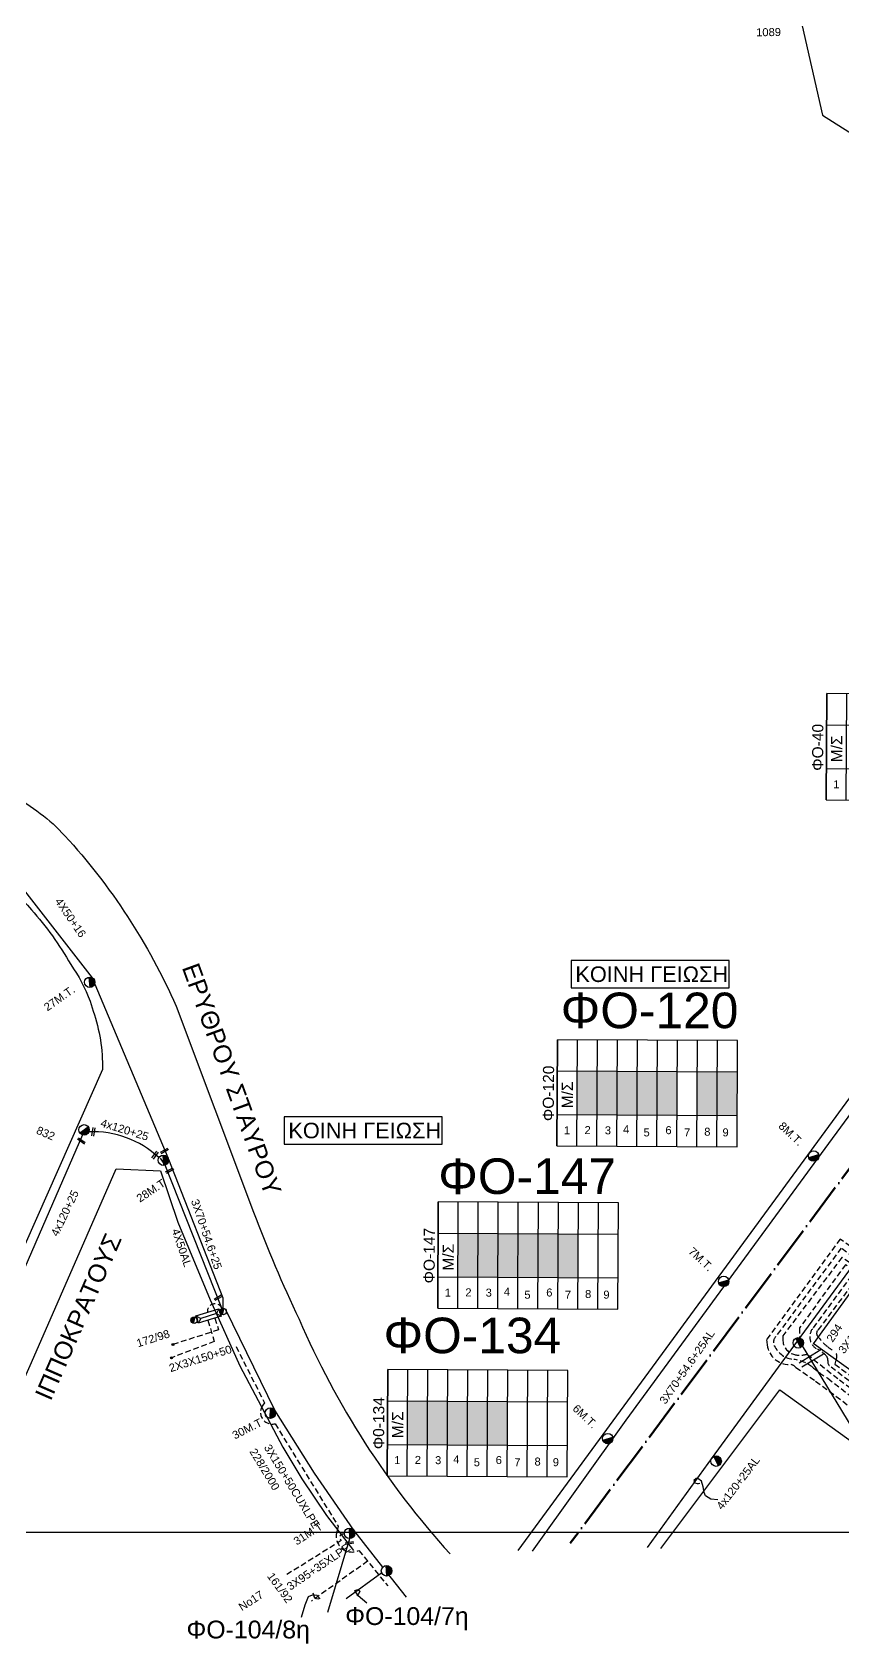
# Model space of a CAD drawing. Header units: millimetres. Extents: x 2999 to 5218, y 1863 to 2903.
# Drawn here: x 3865.1 to 4047.4, y 1862.7 to 2225.3 of the extents above; entities that cross this region are included whole.
import ezdxf
from ezdxf.enums import TextEntityAlignment as Align

# ---------------------------------------------------------------- set-up
doc = ezdxf.new("R2010")
doc.units = ezdxf.units.MM
doc.header["$LTSCALE"] = 0.5
doc.linetypes.add('ACAD_ISO04W100', pattern=[30, 24, -3, 0, -3])
doc.linetypes.add('DASHED', pattern=[19.05, 12.7, -6.35])
for name, color, linetype in [('Άγνωστα', 7, 'Continuous'), ('Ασφαλειοκιβώτια Χ.Τ 9 αναχωρήσεων', 7, 'Continuous'), ('Γυμνά εναέρια ΧΤ (3Φ)   4x50AL', 7, 'Continuous'), ('Γυμνά εναέρια ΧΤ και ΦΟΠ (3Φ)   4x50+16AL', 7, 'Continuous'), ('Εναέρια ΧΤ 4Χ120+25AL', 7, 'SYN_LINE'), ('Επιγραφές - Σχήματα', 7, 'Continuous'), ('Μηχανική τομή', 7, 'Continuous'), ('Στύλος ΦΜ', 7, 'Continuous'), ('Στύλος ΦΜ @ 1', 7, 'Continuous'), ('Συνδέσεις', 7, 'Continuous'), ('Συνεστραμμένα ΧΤ   3x70+54.6+25 AL', 7, 'SYN_LINE'), ('Τομή', 7, 'Continuous'), ('Υποσταθμός εναέριος 2 στύλων', 7, 'Continuous'), ('Υποσταθμός πόλεως', 7, 'Continuous'), ('Υπόβαθρο ΔΕΗ', 7, 'Continuous')]:
    doc.layers.add(name, color=color, linetype=linetype)
doc.styles.add('arial', font='ARIAL.TTF')
doc.styles.get("Standard").update_dxf_attribs({"font": 'ARIAL.TTF'})
doc.linetypes.add('SYN_LINE', pattern='A,0.5,-0.0001,["/\\/\\/\\/",Standard,S=0.1,R=0,X=0,Y=-0.05],-0.25', length=0.7501)

# ---------------------------------------------------------------- blocks, each defined once
blk = doc.blocks.new('ΑΣΦΑΛΕΙΟΚΙΒΩΤΙΟ ΥΠΟΣΤΑΘΜΟΥ 9 ΑΝΑΧΩΡΗΣΕΩΝ')
at = {"layer": 'Ασφαλειοκιβώτια Χ.Τ 9 αναχωρήσεων', "ltscale": 40}
for p, q in [((-23.8, 40.36), (24.02, 40.36)), ((-9.72, 40.36), (-9.72, -40.64)), ((9.94, 40.36), (9.94, -40.64)), ((-23.8, 31.36), (24.02, 31.36)), ((-23.8, 22.36), (24.02, 22.36)), ((-23.8, 13.36), (24.02, 13.36)), ((-23.8, 4.36), (24.02, 4.36)), ((-23.8, -4.64), (24.02, -4.64)), ((-23.8, -13.64), (24.02, -13.64)), ((-23.8, -22.64), (24.02, -22.64)), ((-23.8, -31.64), (24.02, -31.64))]:
    blk.add_line(p, q, dxfattribs=at)
at = {"layer": 'Ασφαλειοκιβώτια Χ.Τ 9 αναχωρήσεων'}
blk.add_lwpolyline([(-23.8, -40.64), (24.02, -40.64), (24.02, 40.36), (-23.8, 40.36)], close=True, dxfattribs=at)
for s, p in [('1', (-18.54, 37.25)), ('2', (-18.39, 27.98)), ('3', (-18.45, 18.85)), ('4', (-17.96, 10.67)), ('5', (-19.3, 1.44)), ('6', (-18.25, -8.4)), ('7', (-19.23, -16.79)), ('8', (-18.84, -25.86)), ('9', (-19.09, -34.08))]:
    blk.add_text(s, height=3.6, rotation=270, dxfattribs=at).set_placement(p)
at = {"layer": 'Ασφαλειοκιβώτια Χ.Τ 9 αναχωρήσεων', "ltscale": 40}
for tag, height, p in [('ΟΝΟΜΑ', 5, (-0.16, 44.31)), ('ΚΕΙΜΕΝΟ 1', 2, (17.06, 35.59)), ('ΚΕΙΜΕΝΟ 2', 2, (17.06, 26.88)), ('ΚΕΙΜΕΝΟ 3', 2, (17.06, 17.69)), ('ΚΕΙΜΕΝΟ 4', 2, (17.06, 8.71)), ('ΚΕΙΜΕΝΟ 5', 2, (17.06, -0.13)), ('ΚΕΙΜΕΝΟ 6', 2, (17.06, -9.05)), ('ΚΕΙΜΕΝΟ 7', 2, (17.06, -18.13)), ('ΚΕΙΜΕΝΟ 8', 2, (17.06, -26.85)), ('ΚΕΙΜΕΝΟ 9', 2, (17.06, -35.99)), ('ΣΧ', 2, (-0.1, -42.64))]:
    blk.add_attdef(tag, text='', height=height, dxfattribs=at).set_placement(p, align=Align.MIDDLE_CENTER)
blk = doc.blocks.new('ΜΗΧΑΝΙΚΗ ΤΟΜΗ')
at = {"layer": 'Μηχανική τομή', "ltscale": 40}
for p, q in [((-1.89, 0.78), (1.89, 0.78)), ((1.89, 0), (-1.89, 0))]:
    blk.add_line(p, q, dxfattribs=at)
blk = doc.blocks.new('ΤΟΜΗ')
at = {"layer": 'Τομή', "ltscale": 40}
for p, q in [((-5.68, 0), (5.68, 0)), ((5.68, -2.33), (-5.68, -2.33))]:
    blk.add_line(p, q, dxfattribs=at)
blk = doc.blocks.new('ΥΠΑΡΧΩΝ ΤΣΙΜΕΝΤΕΝΙΟΣ ΣΤΥΛΟΣ')
at = {"layer": 'Στύλος ΦΜ'}
blk.add_hatch(color=7, dxfattribs=at).paths.add_polyline_path([(-1.29, -2.28, 0.574793), (2.62, 0, 0.268822), (1.3, 2.27)])
at = {"layer": 'Στύλος ΦΜ', "color": 7}
blk.add_line((-1.29, -2.28), (1.3, 2.27), dxfattribs=at)
blk.add_circle((0, 0), 2.62, dxfattribs=at)
at = {"layer": 'Στύλος ΦΜ', "flags": 4}
for tag, p in [('ΑΡΙΘΜΟΣ', (-4.68, 8.05)), ('ΤΥΠΟΣ', (-4.91, 3.03))]:
    blk.add_attdef(tag, p, '', height=4, dxfattribs=at)
blk = doc.blocks.new('ΥΠΟΣΤΑΘΜΟΣ ΕΝΑΕΡΙΟΣ ΕΠΙ 2 ΣΤΥΛΩΝ')
at = {"layer": 'Υποσταθμός εναέριος 2 στύλων', "linetype": 'Continuous'}
for points in [[(-12, -2.1, 0.574793), (-8.5, -0.1, 0.268822), (-9.6, 2)], [(9.7, -2.1, 0.574793), (13.2, -0.1, 0.268822), (12, 1.9)]]:
    blk.add_hatch(color=256, dxfattribs=at).paths.add_polyline_path(points)
for p, q in [((-12, -2.1), (-9.6, 2)), ((9.7, -2.1), (12, 1.9))]:
    blk.add_line(p, q, dxfattribs=at)
for centre in [(-10.8, -0.1), (10.8, -0.1)]:
    blk.add_circle(centre, 2.36, dxfattribs=at)
at = {"layer": 'Υποσταθμός πόλεως', "linetype": 'Continuous', "ltscale": 40}
blk.add_lwpolyline([(-8.6, 2.8), (8.6, 2.8), (8.6, -2.8), (-8.6, -2.8)], close=True, dxfattribs=at)
for points in [[(-5.8, 0), (-8.6, 2.8)], [(-8.6, -2.8), (-5.8, 0)], [(-5.8, 0), (5.8, 0)], [(5.8, 0), (8.6, 2.8)], [(8.6, -2.8), (5.8, 0)]]:
    blk.add_lwpolyline(points, dxfattribs=at)
at = {"layer": 'Υποσταθμός εναέριος 2 στύλων', "ltscale": 40, "flags": 1}
for tag, p in [('ΜΕΤΑΣΧΗΜΑΤΙΣΜΟΣ', (14.1, 2.5)), ('ΙΣΧΥΣ', (14.1, -0.3)), ('ΑΡΙΘΜΟΣ', (14.2, -3))]:
    blk.add_attdef(tag, p, '', height=1.8, dxfattribs=at)
blk = doc.blocks.new('_ΣΥΝΔΕΣΗ')
at = {"layer": 'Συνδέσεις', "linetype": 'SYN_LINE', "ltscale": 40}
blk.add_hatch(color=256, dxfattribs=at).paths.add_polyline_path([(0.5, -0.01, 1), (-0.5, -0.01, 1)])
at = {"layer": 'Συνδέσεις'}
blk.add_circle((0, -0.01), 0.5, dxfattribs=at)

msp = doc.modelspace()

# ---------------------------------------------------------------- hatches: boundary and pattern name
at = {"layer": 'Ασφαλειοκιβώτια Χ.Τ 9 αναχωρήσεων', "ltscale": 40}
for color, points in [(62, [(3987.68, 1991.58), (3987.63, 1981.76), (3992.13, 1981.73), (3992.18, 1991.56)]), (6, [(3992.18, 1991.56), (3992.13, 1981.73), (3996.63, 1981.71), (3996.68, 1991.54)]), (85, [(3996.68, 1991.54), (3996.63, 1981.71), (4001.13, 1981.69), (4001.18, 1991.51)]), (133, [(4001.18, 1991.51), (4001.13, 1981.69), (4005.63, 1981.66), (4005.68, 1991.49)]), (30, [(4005.68, 1991.49), (4005.63, 1981.66), (4010.13, 1981.64), (4010.18, 1991.47)]), (151, [(4014.68, 1991.44), (4014.63, 1981.62), (4019.13, 1981.59), (4019.18, 1991.42)]), (5, [(4019.18, 1991.42), (4019.13, 1981.59), (4023.63, 1981.57), (4023.68, 1991.4)]), (62, [(3960.88, 1955.07), (3960.83, 1945.24), (3965.33, 1945.22), (3965.38, 1955.05)]), (30, [(3965.38, 1955.05), (3965.33, 1945.22), (3969.83, 1945.2), (3969.88, 1955.02)]), (85, [(3969.88, 1955.02), (3969.83, 1945.2), (3974.33, 1945.17), (3974.38, 1955)]), (2, [(3974.38, 1955), (3974.33, 1945.17), (3978.83, 1945.15), (3978.88, 1954.98)]), (27, [(3978.88, 1954.98), (3978.83, 1945.15), (3983.33, 1945.12), (3983.38, 1954.95)]), (6, [(3983.38, 1954.95), (3983.33, 1945.12), (3987.83, 1945.1), (3987.88, 1954.93)]), (151, [(3949.51, 1917.38), (3949.46, 1907.55), (3953.96, 1907.53), (3954.01, 1917.35)]), (2, [(3954.01, 1917.35), (3953.96, 1907.53), (3958.46, 1907.5), (3958.51, 1917.33)]), (1, [(3958.51, 1917.33), (3958.46, 1907.5), (3962.96, 1907.48), (3963.01, 1917.31)]), (27, [(3963.01, 1917.31), (3962.96, 1907.48), (3967.46, 1907.46), (3967.51, 1917.28)]), (62, [(3967.51, 1917.28), (3967.46, 1907.46), (3971.96, 1907.43), (3972.01, 1917.26)])]:
    msp.add_hatch(color=color, dxfattribs=at).paths.add_polyline_path(points)

# ---------------------------------------------------------------- linework, layer by layer
at = {"layer": 'Άγνωστα', "color": 2, "linetype": 'SYN_LINE', "ltscale": 20}
for points in [[(4094.59, 2007.82), (4060.19, 1962.32), (4037.16, 1930.82)], [(4037.16, 1930.82), (4018.01, 1904.65), (4003.4, 1884.42)]]:
    msp.add_lwpolyline(points, dxfattribs=at)
at = {"layer": 'Άγνωστα', "color": 27, "linetype": 'DASHED', "ltscale": 0.2}
msp.add_lwpolyline([(4056.89, 1946.6), (4046.78, 1953.8), (4030.25, 1931.17), (4030.39, 1929.97, 0.384095), (4035.4, 1925.58, -0.226892), (4036.82, 1924.92), (4041.27, 1921.84), (4056.13, 1910.78), (4055.01, 1909.27), (4069.65, 1898.29), (4070.54, 1898.56, -0.075443), (4072.39, 1898.83, -0.255462), (4074.32, 1897.77, -0.350901), (4074.09, 1895.7), (4073.22, 1894.26)], format="xyb", dxfattribs=at)
at = {"layer": 'Άγνωστα', "color": 62, "linetype": 'DASHED', "ltscale": 0.2}
for points in [[(4055.96, 1945.28), (4047.01, 1951.75), (4032.16, 1931.67, 0.280197), (4031.98, 1929.77, 0.258442), (4036.38, 1926.7, -0.147343), (4040.62, 1924.93, 0.02977), (4043.99, 1922.48), (4058.29, 1911.36), (4056.72, 1909.11), (4069.2, 1899.3), (4072.47, 1899.99), (4098.32, 1881.89), (4103.31, 1888.89)], [(4053.94, 1942.4), (4049.35, 1945.59), (4040.57, 1933.62, 0.46758), (4041.72, 1928.98, -0.093739), (4043.68, 1927.51, -0.224244), (4044, 1926.48, 0.315145), (4044.74, 1925.03), (4061.95, 1912.15), (4059.89, 1909.52), (4068, 1903.44, 0.240663), (4069.13, 1903.25, 0.081278), (4071.21, 1904.29, 1.934211)]]:
    msp.add_lwpolyline(points, format="xyb", dxfattribs=at)
at = {"layer": 'Άγνωστα', "color": 6, "linetype": 'DASHED', "ltscale": 0.2}
msp.add_lwpolyline([(4055.14, 1944.11), (4047.21, 1949.68), (4033.9, 1932.01), (4033.9, 1931.14, 0.329987), (4036.32, 1927.87, 0.156316), (4039.32, 1927.91), (4046.62, 1922.13), (4060.21, 1912.05), (4058.22, 1909.32), (4069.36, 1900.71), (4072.5, 1902.19), (4087.47, 1891.33), (4105.64, 1878.43), (4110.38, 1885.33)], format="xyb", dxfattribs=at)
at = {"layer": 'Άγνωστα', "color": 2, "linetype": 'DASHED', "ltscale": 0.2}
msp.add_lwpolyline([(4054.66, 1943.43), (4048.03, 1948.02), (4037.65, 1933.81), (4037.63, 1931.58)], dxfattribs=at)
at = {"layer": 'Άγνωστα', "color": 30, "linetype": 'DASHED', "ltscale": 0.2}
for points in [[(4052.95, 1941), (4049.42, 1943.48), (4041.71, 1933.19, 0.331452), (4041.71, 1931.96, 0.062639), (4044, 1929.56, 0.028743), (4045.5, 1928.48, -0.39256), (4045.93, 1926.83), (4045.59, 1925.64), (4064.24, 1911.9), (4062.12, 1909.02), (4067.75, 1905.14, 0.252865), (4069.42, 1904.96, 0.115811), (4071.34, 1906.33, -0.652578)], [(3910.94, 1929.62), (3917.34, 1916.95), (3916.95, 1916.4, 0.694159), (3919.73, 1912.24), (3933.93, 1889.17), (3933.58, 1887.82, 0.638788), (3938.56, 1883.74), (3945.09, 1875.75)]]:
    msp.add_lwpolyline(points, format="xyb", dxfattribs=at)
at = {"layer": 'Άγνωστα', "color": 62, "linetype": 'DASHED', "ltscale": 0.2}
msp.add_lwpolyline([(3906.21, 1936.01), (3906.99, 1933.37), (3896.76, 1930.06)], dxfattribs=at)
at = {"layer": 'Άγνωστα', "color": 151, "ltscale": 40}
for points in [[(3943.97, 1880), (3937.4, 1888.31), (3928.58, 1901.12), (3919.66, 1915.26), (3908.68, 1937.84)], [(3949.31, 1873.23), (3944.81, 1878.94)]]:
    msp.add_lwpolyline(points, dxfattribs=at)
at = {"layer": 'Άγνωστα', "color": 27, "linetype": 'DASHED', "ltscale": 0.2}
msp.add_lwpolyline([(3904.62, 1935.52), (3906.05, 1930.71), (3896.41, 1927.06)], dxfattribs=at)
at = {"layer": 'Άγνωστα', "color": 27, "ltscale": 40}
msp.add_lwpolyline([(4108.23, 1870.08), (4089.57, 1883.27), (4049.49, 1911.36), (4038.35, 1929.79)], dxfattribs=at)
at = {"layer": 'Άγνωστα', "color": 30, "linetype": 'DASHED', "ltscale": 0.2}
msp.add_lwpolyline([(3940.54, 1881.32), (3927.91, 1872.36)], dxfattribs=at)
at = {"layer": 'Άγνωστα', "color": 6, "ltscale": 40}
msp.add_lwpolyline([(3943.71, 1878.7), (3935.69, 1872.87)], dxfattribs=at)
at = {"layer": 'Εναέρια ΧΤ 4Χ120+25AL', "color": 1, "linetype": 'SYN_LINE', "ltscale": 20}
msp.add_lwpolyline([(3876.43, 1977.23), (3855.1, 1928.43), (3842.65, 1901.1)], dxfattribs=at)
msp.add_arc((3878.83, 1956.33), 21.6, 46.9222, 92.5805, dxfattribs=at)
at = {"layer": 'Επιγραφές - Σχήματα', "color": 151, "linetype": 'SYN_LINE', "ltscale": 20}
msp.add_line((3931.56, 1869.88), (3936.54, 1886.41), dxfattribs=at)
at = {"layer": 'Επιγραφές - Σχήματα'}
msp.add_lwpolyline([(3017.22, 2889.47), (5045.69, 2889.47), (5045.69, 1887.75), (3017.22, 1887.75)], close=True, dxfattribs=at)
at = {"layer": 'Επιγραφές - Σχήματα', "color": 1, "linetype": 'ACAD_ISO04W100', "lineweight": 60, "ltscale": 0.8}
msp.add_lwpolyline([(5041.82, 2232.51), (4798.19, 2368.57), (4781.43, 2390.55), (4740.07, 2409.38), (4682.54, 2441.8), (4472.55, 2543.03), (4384.7, 2418.33), (4326.09, 2335.44), (4175.84, 2140), (3986.1, 1885.36)], dxfattribs=at)
at = {"layer": 'Επιγραφές - Σχήματα', "color": 190}
for points in [[(3986.3, 2010.29), (4021.81, 2010.29), (4021.81, 2016.47), (3986.3, 2016.47)], [(3921.75, 1975.13), (3957.27, 1975.13), (3957.27, 1981.31), (3921.75, 1981.31)]]:
    msp.add_lwpolyline(points, close=True, dxfattribs=at)
at = {"layer": 'Επιγραφές - Σχήματα', "ltscale": 0.2}
for points in [[(4019.29, 1895.15), (4017.74, 1895.26), (4016.52, 1896.03), (4016.25, 1896.75), (4015.97, 1898.08), (4015.58, 1899.35), (4014.81, 1899.9), (4014.42, 1899.9), (4013.92, 1899.46), (4014.14, 1898.96), (4014.64, 1898.8), (4014.92, 1898.8), (4015.25, 1898.85)], [(3940.38, 1871.88), (3938.44, 1873.5), (3937.66, 1874.75), (3938.36, 1874.98), (3938.75, 1874.59), (3938.52, 1874.05), (3938.13, 1873.5)], [(3925.64, 1868.7), (3926.49, 1871.49), (3927.26, 1873.35), (3928.12, 1873.74), (3929.13, 1873.66), (3929.75, 1872.96), (3929.36, 1872.81), (3928.82, 1872.96), (3928.51, 1873.35), (3928.43, 1873.74), (3928.27, 1874.13)]]:
    msp.add_lwpolyline(points, dxfattribs=at)
at = {"layer": 'Επιγραφές - Σχήματα', "color": 151, "linetype": 'DASHED', "ltscale": 0.2}
msp.add_lwpolyline([(3922.34, 1878.37), (3934.62, 1886.04)], dxfattribs=at)
at = {"layer": 'Επιγραφές - Σχήματα', "color": 1, "linetype": 'DASHED', "ltscale": 0.2}
msp.add_arc((3906.21, 1937.52), 1.71, 23.7252, 186.2091, dxfattribs=at)
at = {"layer": 'Επιγραφές - Σχήματα', "color": 151, "linetype": 'DASHED', "ltscale": 0.2}
msp.add_arc((3934.99, 1886.68), 0.742, 63.3856, 240.2072, dxfattribs=at)
at = {"layer": 'Συνεστραμμένα ΧΤ   3x70+54.6+25 AL', "color": 173, "ltscale": 20}
msp.add_lwpolyline([(3977.62, 1883.55), (3998.68, 1913.03), (4041.8, 1971.91), (4093.66, 2042.6), (4116.91, 2074.64), (4130.75, 2093.86)], dxfattribs=at)
at = {"layer": 'Συνεστραμμένα ΧΤ   3x70+54.6+25 AL', "color": 2, "ltscale": 20}
msp.add_lwpolyline([(3832.8, 2048.63), (3861.82, 2034.16), (3878.62, 2012.59), (3895.6, 1972.16)], dxfattribs=at)
at = {"layer": 'Συνεστραμμένα ΧΤ   3x70+54.6+25 AL', "color": 1, "ltscale": 20}
msp.add_lwpolyline([(3907.77, 1938.21), (3895.04, 1970.43), (3893.99, 1971.99)], dxfattribs=at)
at = {"layer": 'Συνεστραμμένα ΧΤ   3x70+54.6+25 AL', "color": 2, "ltscale": 15}
msp.add_lwpolyline([(3895.76, 1971.79), (3895.76, 1971.79), (3907.95, 1940.54), (3907.95, 1938.1)], dxfattribs=at)
at = {"layer": 'Υπόβαθρο ΔΕΗ'}
for points in [[(3863.65, 2331.83), (3846.8, 2240.16), (3841.87, 2233.04), (3831.41, 2216.52), (3820.06, 2198.75), (3809.69, 2184.45), (3787.84, 2153.82), (3770.67, 2130.2), (3765.56, 2122.82), (3842.29, 2061.51), (3846.89, 2059.74, -0.027254), (3860.62, 2053.56, -0.087857), (3872.43, 2044.52, -0.082193), (3897.46, 2006.2), (3914.89, 1959.85, 0.02107), (3925.11, 1935.8, 0.082387), (3959.07, 1882.96)], [(3819.66, 1883.28), (3802.33, 1893.39), (3782.56, 1904.95), (3817.39, 1983.83), (3842.96, 2041.4), (3844.83, 2041.54, -0.104011), (3847.84, 2041.13, -0.09819), (3857.52, 2035.35, -0.027715), (3864.92, 2027.89, -0.051782), (3873.76, 2015.59, -0.062217), (3878.11, 2007.29), (3878.85, 2005.05, -0.082797), (3880.92, 1991.93), (3856.09, 1936.07), (3839.34, 1897.9), (3833.31, 1883.18)]]:
    msp.add_lwpolyline(points, format="xyb", dxfattribs=at)
for points in [[(3863.65, 2331.83), (4030.1, 2262.68), (4042.81, 2206.61), (4157.55, 2133.96), (3974.34, 1883.74)], [(4150.39, 1961.14), (4098.05, 1889.02), (4040.94, 1930.14), (4040.79, 1930.22), (4095.7, 2006.1), (4150.39, 1961.14)], [(3846.1, 1883.72), (3864.96, 1926.02), (3883.95, 1969.58), (3893.94, 1969.17), (3897.88, 1957.58), (3905.09, 1940.1), (3911.81, 1925.26), (3921.48, 1906.98), (3925.71, 1899.87), (3931.28, 1891.63), (3937.32, 1883.72)], [(4006.45, 1884.16), (4033.21, 1919.84), (4071.23, 1892.48), (4071.71, 1884.63)]]:
    msp.add_lwpolyline(points, dxfattribs=at)

# ---------------------------------------------------------------- block references
at = {"layer": 'Ασφαλειοκιβώτια Χ.Τ 9 αναχωρήσεων', "rotation": 89.70135055606067}
for p, xscale, yscale, zscale, values in [((4063.9, 2064.37), 0.4999999999999998, 0.4999999999999998, 0.4999999999999998, {'ΟΝΟΜΑ': 'ΦΟ-40'}), ((4003.34, 1986.53), 0.4999999999999994, 0.4999999999999994, 0.4999999999999994, {'ΟΝΟΜΑ': 'ΦΟ-120'}), ((3965.17, 1912.33), 0.4999999999999994, 0.4999999999999994, 0.4999999999999994, {'ΟΝΟΜΑ': 'Φ0-134'})]:
    msp.add_blockref('ΑΣΦΑΛΕΙΟΚΙΒΩΤΙΟ ΥΠΟΣΤΑΘΜΟΥ 9 ΑΝΑΧΩΡΗΣΕΩΝ', p, dxfattribs=dict(at, xscale=xscale, yscale=yscale, zscale=zscale)).add_auto_attribs(values)
at = {"layer": 'Ασφαλειοκιβώτια Χ.Τ 9 αναχωρήσεων', "color": 30, "ltscale": 40, "xscale": 0.4999999999999994, "yscale": 0.4999999999999994, "zscale": 0.4999999999999994, "rotation": 89.70135055606067}
msp.add_blockref('ΑΣΦΑΛΕΙΟΚΙΒΩΤΙΟ ΥΠΟΣΤΑΘΜΟΥ 9 ΑΝΑΧΩΡΗΣΕΩΝ', (3976.54, 1950.02), dxfattribs=at).add_auto_attribs({'ΟΝΟΜΑ': 'ΦΟ-147'})
at = {"layer": 'Μηχανική τομή'}
for p, xscale, yscale, zscale, rotation in [((3876.05, 1975.7), 0.4999999999999995, 0.4999999999999995, 0.4999999999999995, 325.7568529151825), ((3878.66, 1977.94), 0.4999999999999993, 0.4999999999999993, 0.4999999999999993, 260.9070969693111), ((3892.56, 1972.79), 0.4999999999999994, 0.4999999999999994, 0.4999999999999994, 233.3719761172353), ((3894.75, 1973.78), 0.4999999999999994, 0.4999999999999994, 0.4999999999999994, 209.9390033122713), ((3895.91, 1969.36), 0.4999999999999994, 0.4999999999999994, 0.4999999999999994, 209.9390033122713), ((3906.81, 1940.74), 0.4999999999999994, 0.4999999999999994, 0.4999999999999994, 209.9390033122713), ((3936.44, 1885.59), 0.4999999999999992, 0.4999999999999992, 0.4999999999999992, 189.5200528311062)]:
    msp.add_blockref('ΜΗΧΑΝΙΚΗ ΤΟΜΗ', p, dxfattribs=dict(at, xscale=xscale, yscale=yscale, zscale=zscale, rotation=rotation))
at = {"layer": 'Στύλος ΦΜ @ 1', "ltscale": 40}
ref = msp.add_blockref('ΥΠΑΡΧΩΝ ΤΣΙΜΕΝΤΕΝΙΟΣ ΣΤΥΛΟΣ', (4040, 2228.24), dxfattribs=dict(at, xscale=0.449999999999818, yscale=0.449999999999818, zscale=0.449999999999818, rotation=0.8007269922261041))
ref.add_attrib('ΤΥΠΟΣ', '1089', (4027.91, 2224.36), dxfattribs={"layer": 'Στύλος ΦΜ', "height": 1.8, "rotation": 0.8007, "flags": 4})
ref = msp.add_blockref('ΥΠΑΡΧΩΝ ΤΣΙΜΕΝΤΕΝΙΟΣ ΣΤΥΛΟΣ', (3878.04, 2011.56), dxfattribs=dict(at, xscale=0.449999999999818, yscale=0.449999999999818, zscale=0.449999999999818, rotation=35.24375145312111))
ref.add_attrib('ΤΥΠΟΣ', '27M.T.', (3868.53, 2004.97), dxfattribs={"layer": 'Στύλος ΦΜ', "height": 1.8, "rotation": 35.2438, "flags": 4})
ref = msp.add_blockref('ΥΠΑΡΧΩΝ ΤΣΙΜΕΝΤΕΝΙΟΣ ΣΤΥΛΟΣ', (3876.77, 1978.36), dxfattribs=dict(at, xscale=0.449999999999818, yscale=0.449999999999818, zscale=0.449999999999818, rotation=336.4565797207733))
ref.add_attrib('ΤΥΠΟΣ', '832', (3865.86, 1977.6), dxfattribs={"layer": 'Στύλος ΦΜ', "height": 1.8, "rotation": 336.4566, "flags": 4})
ref = msp.add_blockref('ΥΠΑΡΧΩΝ ΤΣΙΜΕΝΤΕΝΙΟΣ ΣΤΥΛΟΣ', (4040.84, 1972.46), dxfattribs=dict(at, xscale=0.4499999999998184, yscale=0.4499999999998184, zscale=0.4499999999998184, rotation=316.6862388002984))
ref.add_attrib('ΤΥΠΟΣ', '8M.T.', (4032.78, 1979.01), dxfattribs={"layer": 'Στύλος ΦΜ', "height": 1.8, "rotation": 316.6862, "flags": 4})
ref = msp.add_blockref('ΥΠΑΡΧΩΝ ΤΣΙΜΕΝΤΕΝΙΟΣ ΣΤΥΛΟΣ', (3894.61, 1971.52), dxfattribs=dict(at, xscale=0.449999999999818, yscale=0.449999999999818, zscale=0.449999999999818, rotation=33.49400228348729))
ref.add_attrib('ΤΥΠΟΣ', '28M.T', (3889.31, 1961.96), dxfattribs={"layer": 'Στύλος ΦΜ', "height": 1.8, "rotation": 33.494, "flags": 4})
ref = msp.add_blockref('ΥΠΑΡΧΩΝ ΤΣΙΜΕΝΤΕΝΙΟΣ ΣΤΥΛΟΣ', (4020.6, 1944.27), dxfattribs=dict(at, xscale=0.4499999999998184, yscale=0.4499999999998184, zscale=0.4499999999998184, rotation=316.6862388002984))
ref.add_attrib('ΤΥΠΟΣ', '7M.T.', (4012.53, 1950.81), dxfattribs={"layer": 'Στύλος ΦΜ', "height": 1.8, "rotation": 316.6862, "flags": 4})
ref = msp.add_blockref('ΥΠΑΡΧΩΝ ΤΣΙΜΕΝΤΕΝΙΟΣ ΣΤΥΛΟΣ', (4037.37, 1930.43), dxfattribs=dict(at, xscale=0.4499999999998184, yscale=0.4499999999998184, zscale=0.4499999999998184, rotation=56.80099436645325))
ref.add_attrib('ΤΥΠΟΣ', '294', (4045.1, 1930.42), dxfattribs={"layer": 'Στύλος ΦΜ', "height": 1.8, "rotation": 56.801, "flags": 4})
ref = msp.add_blockref('ΥΠΑΡΧΩΝ ΤΣΙΜΕΝΤΕΝΙΟΣ ΣΤΥΛΟΣ', (3918.66, 1914.63), dxfattribs=dict(at, xscale=0.449999999999818, yscale=0.449999999999818, zscale=0.449999999999818, rotation=26.86205450879408))
ref.add_attrib('ΤΥΠΟΣ', '30M.T', (3910.67, 1908.68), dxfattribs={"layer": 'Στύλος ΦΜ', "height": 1.8, "rotation": 26.8621, "flags": 4})
ref = msp.add_blockref('ΥΠΑΡΧΩΝ ΤΣΙΜΕΝΤΕΝΙΟΣ ΣΤΥΛΟΣ', (3994.53, 1908.9), dxfattribs=dict(at, xscale=0.4499999999998184, yscale=0.4499999999998184, zscale=0.4499999999998184, rotation=316.6862388002984))
ref.add_attrib('ΤΥΠΟΣ', '6M.T.', (3986.47, 1915.45), dxfattribs={"layer": 'Στύλος ΦΜ', "height": 1.8, "rotation": 316.6862, "flags": 4})
for p, xscale, yscale, zscale, rotation in [((4018.9, 1903.84), 0.4499999999998184, 0.4499999999998184, 0.4499999999998184, 56.80099436645325), ((3944.79, 1879.16), 0.4499999999998178, 0.4499999999998178, 0.4499999999998178, 32.71869956944703)]:
    msp.add_blockref('ΥΠΑΡΧΩΝ ΤΣΙΜΕΝΤΕΝΙΟΣ ΣΤΥΛΟΣ', p, dxfattribs=dict(at, xscale=xscale, yscale=yscale, zscale=zscale, rotation=rotation))
ref = msp.add_blockref('ΥΠΑΡΧΩΝ ΤΣΙΜΕΝΤΕΝΙΟΣ ΣΤΥΛΟΣ', (3936.48, 1887.58), dxfattribs=dict(at, xscale=0.4499999999998179, yscale=0.4499999999998179, zscale=0.4499999999998179, rotation=32.71869956944706))
ref.add_attrib('ΤΥΠΟΣ', '31M.T', (3924.61, 1884.83), dxfattribs={"layer": 'Στύλος ΦΜ', "height": 1.8, "rotation": 32.7187, "flags": 4})
at = {"layer": 'Συνδέσεις', "xscale": 0.4500000000000455, "yscale": 0.4500000000000455, "zscale": 0.4500000000000455}
for p in [(3896.76, 1930.06), (3896.41, 1927.06)]:
    msp.add_blockref('_ΣΥΝΔΕΣΗ', p, dxfattribs=at)
at = {"layer": 'Τομή', "xscale": 0.4999999999999998, "yscale": 0.4999999999999998, "zscale": 0.4999999999999998, "rotation": 31.77030047303674}
msp.add_blockref('ΤΟΜΗ', (4040, 1927.42), dxfattribs=at)
at = {"layer": 'Υποσταθμός εναέριος 2 στύλων', "xscale": 0.3150347716469124, "yscale": 0.3150347716469124, "zscale": 0.3150347716469124, "rotation": 197.0839542176142}
msp.add_blockref('ΥΠΟΣΤΑΘΜΟΣ ΕΝΑΕΡΙΟΣ ΕΠΙ 2 ΣΤΥΛΩΝ', (3904.77, 1936.49), dxfattribs=at)

# ---------------------------------------------------------------- texts
at = {"ltscale": 40, "char_height": 8, "width": 17.8089, "attachment_point": 1, "style": 'arial'}
for s, insert in [('ΦO-120', (3983.94, 2009.23)), ('ΦO-147', (3956.41, 1971.93)), ('ΦO-134', (3944.1, 1936.11))]:
    msp.add_mtext(s, dxfattribs=dict(at, insert=insert))
at = {"layer": 'Άγνωστα', "ltscale": 40, "char_height": 1.8, "width": 17.1868, "attachment_point": 1, "style": 'arial'}
for s, insert, rotation in [('4X50+16', (3871.59, 2030.8), 304.5894), ('3X150+50', (4046.23, 1928.93), 52.5887), ('172/98', (3888.35, 1931.14), 17.5864), ('2X3X150+50', (3895.68, 1925.55), 17.5864), ('3X150+50CUXLPE', (3918.68, 1907.85), 301.3237), ('228/2000', (3915.42, 1906.94), 301.3237), ('4x120+25AL', (4018.81, 1893.85), 52.5887), ('3X95+35XLPE', (3922.13, 1876.15), 34.1699), ('161/92', (3919.29, 1878.99), 305.9808), ('Νο17', (3911.28, 1871.56), 32.7616)]:
    msp.add_mtext(s, dxfattribs=dict(at, insert=insert, rotation=rotation))
at = {"layer": 'Γυμνά εναέρια ΧΤ (3Φ)   4x50AL', "ltscale": 40, "insert": (3898.14, 1956.35), "char_height": 1.8, "width": 17.1868, "attachment_point": 1, "rotation": 288.9499, "style": 'arial'}
msp.add_mtext('4X50AL', dxfattribs=at)
at = {"layer": 'Γυμνά εναέρια ΧΤ και ΦΟΠ (3Φ)   4x50+16AL', "ltscale": 40, "char_height": 1.8, "width": 17.1868, "attachment_point": 1, "style": 'arial'}
for insert, rotation in [((3880.85, 1980.88), 342.943), ((3869.21, 1955), 64.2853)]:
    msp.add_mtext('4x120+25', dxfattribs=dict(at, insert=insert, rotation=rotation))
at = {"layer": 'Επιγραφές - Σχήματα', "attachment_point": 1}
for s, insert, char_height, width, rotation in [('Μ/Σ', (4044.76, 2061.04), 2.5, 2.2621, 90), ('ΕΡΥΘΡΟΥ ΣΤΑΥΡΟΥ', (3902.48, 2016.27), 4, 66.1849, 289.9603), ('Μ/Σ', (3984.2, 1983.2), 2.5, 2.2621, 90), ('ΙΠΠΟΚΡΑΤΟΥΣ', (3865.58, 1918.78), 4, 31.4561, 66.3413), ('Μ/Σ', (3957.4, 1946.69), 2.5, 2.2621, 90), ('Μ/Σ', (3946.05, 1908.99), 2.5, 2.2621, 90)]:
    msp.add_mtext(s, dxfattribs=dict(at, insert=insert, char_height=char_height, width=width, rotation=rotation))
at = {"layer": 'Επιγραφές - Σχήματα', "color": 190, "char_height": 3.5, "width": 35.1311, "attachment_point": 1}
for insert in [(3987.25, 2015.12), (3922.71, 1979.96)]:
    msp.add_mtext('KOINH ΓΕΙΩΣΗ', dxfattribs=dict(at, insert=insert))
at = {"layer": 'Επιγραφές - Σχήματα', "char_height": 4, "width": 15.1545, "attachment_point": 1}
for s, insert in [('ΦΟ-104/7η', (3935.49, 1870.97)), ('ΦΟ-104/8η', (3899.8, 1867.95))]:
    msp.add_mtext(s, dxfattribs=dict(at, insert=insert))
at = {"layer": 'Συνεστραμμένα ΧΤ   3x70+54.6+25 AL', "ltscale": 40, "insert": (3902.48, 1962.96), "char_height": 1.8, "width": 17.1868, "attachment_point": 1, "rotation": 288.9499, "style": 'arial'}
msp.add_mtext('3X70+54.6+25', dxfattribs=at)
at = {"layer": 'Συνεστραμμένα ΧΤ   3x70+54.6+25 AL', "ltscale": 20, "insert": (4006.03, 1917.52), "char_height": 1.8, "width": 17.1868, "attachment_point": 1, "rotation": 55.1679, "style": 'arial'}
msp.add_mtext('3X70+54.6+25AL', dxfattribs=at)

doc.saveas('drawing.dxf')
